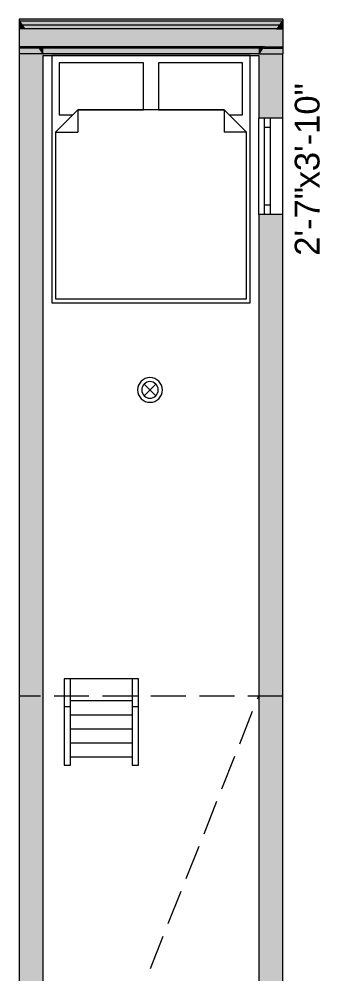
# Model space of a CAD drawing. Header units: millimetres. Extents: x -439715 to -404390, y 28946 to 67850.
# Drawn here: x -424908 to -422480, y 33218 to 40941 of the extents above; entities that cross this region are included whole.
import ezdxf
from ezdxf.enums import TextEntityAlignment as Align

# ---------------------------------------------------------------- set-up
doc = ezdxf.new("R2010")
doc.units = ezdxf.units.MM
doc.header["$MEASUREMENT"] = 0
doc.linetypes.add('Hidden Line', pattern=[391.222223, 282.222223, -109])
for name, color, linetype in [('1.VÄLISSEINAD', 7, 'Continuous'), ('2.SISUSTUS', 7, 'Continuous'), ('ARCHICAD Window Markers', 7, 'Continuous'), ('ARCHICAD Windows', 7, 'Continuous'), ('Interior - Furniture', 7, 'Continuous')]:
    doc.layers.add(name, color=color, linetype=linetype)
for name, color, linetype, lineweight in [('1.VÄLISSEINAD_Pen_No__1', 7, 'Continuous', 13), ('1.VÄLISSEINAD_Pen_No__19', 255, 'Continuous', 0), ('2.SISUSTUS_Pen_No__101', 252, 'Continuous', 13), ('2D Drafting - General_Pen_No__1', 7, 'Continuous', 13), ('ARCHICAD Window Markers_Pen_No__1', 7, 'Continuous', 13), ('ARCHICAD Windows_Pen_No__19', 255, 'Continuous', 0), ('Interior - Furniture _Pen_No__2', 8, 'Continuous', 15)]:
    doc.layers.add(name, color=color, linetype=linetype, lineweight=lineweight)
for name, color, linetype, lineweight, true_color in [('1.VÄLISSEINAD_Pen_No__107', 7, 'Continuous', 13, 0xaaaaaa), ('1.VÄLISSEINAD_Pen_No__61', 7, 'Continuous', 20, 0x6a6a6a), ('ARCHICAD Windows_Pen_No__23', 7, 'Continuous', 20, 0xff6600), ('ARCHICAD Windows_Pen_No__3', 7, 'Continuous', 18, 0xff6600), ('Interior - Furniture _Pen_No__81', 7, 'Continuous', 20, 0x6a6a6a)]:
    doc.layers.add(name, color=color, linetype=linetype, lineweight=lineweight, true_color=true_color)
doc.styles.add('GENERATED_STYLE_1', font='arial.ttf')

# ---------------------------------------------------------------- blocks, each defined once
blk = doc.blocks.new('Ship Ladder 21')
at = {"layer": 'Interior - Furniture _Pen_No__81', "color": 251, "linetype": 'Continuous', "lineweight": 20, "true_color": 0x6a6a6a}
for p, q in [((471.4, 300), (0, 300)), ((0, 300), (0, 249.2)), ((0, 249.2), (471.4, 249.2)), ((66.7, 249.2), (66.7, -249.2)), ((180.6, 249.2), (180.6, -249.2)), ((294.5, 249.2), (294.5, -249.2)), ((408.3, 249.2), (408.3, -249.2)), ((471.4, 249.2), (471.4, 300)), ((700, 300), (471.4, 300)), ((471.4, 249.2), (700, 249.2)), ((522.2, 249.2), (522.2, -249.2)), ((700, 249.2), (700, 300)), ((700, -249.2), (700, 249.2)), ((0, -249.2), (0, -300)), ((471.4, -249.2), (0, -249.2)), ((0, -300), (471.4, -300)), ((471.4, -300), (471.4, -249.2)), ((700, -249.2), (471.4, -249.2)), ((471.4, -300), (700, -300)), ((700, -300), (700, -249.2))]:
    blk.add_line(p, q, dxfattribs=at)
blk = doc.blocks.new('Wall_53', base_point=(-424907.8, 40940.9))
at = {"layer": '1.VÄLISSEINAD_Pen_No__107', "linetype": 'Continuous', "lineweight": 13, "true_color": 0xaaaaaa}
for points in [[(-424907.8, 40922.9), (-424895.9, 40922.9), (-424907.8, 40940.9)], [(-424876, 40892.9), (-424895.9, 40922.9), (-424907.8, 40922.9), (-424907.8, 40892.9)], [(-424856.1, 40862.9), (-424876, 40892.9), (-424907.8, 40892.9), (-424907.8, 40862.9)], [(-424759.9, 40717.9), (-424856.1, 40862.9), (-424907.8, 40862.9), (-424907.8, 40717.9)], [(-424751.9, 40705.9), (-424759.9, 40717.9), (-424907.8, 40717.9), (-424907.8, 40705.9)], [(-424722.1, 40660.9), (-424751.9, 40705.9), (-424907.8, 40705.9), (-424907.8, 40660.9)]]:
    blk.add_hatch(color=253, dxfattribs=at).paths.add_polyline_path(points)
at = {"layer": '1.VÄLISSEINAD_Pen_No__61', "linetype": 'Continuous', "lineweight": 20, "true_color": 0x6a6a6a}
for points in [[(-424907.8, 40660.9), (-424907.8, 40646.9), (-424712.8, 40646.9), (-424722.1, 40660.9)], [(-424712.8, 31078.9), (-424712.8, 40646.9), (-424907.8, 40646.9), (-424907.8, 31078.9)]]:
    blk.add_hatch(color=251, dxfattribs=at).paths.add_polyline_path(points)
at = {"layer": '1.VÄLISSEINAD_Pen_No__1', "color": 7, "linetype": 'Continuous', "lineweight": 13}
for p, q in [((-424895.9, 40922.9), (-424907.8, 40922.9)), ((-424876, 40892.9), (-424907.8, 40892.9)), ((-424856.1, 40862.9), (-424907.8, 40862.9)), ((-424759.9, 40717.9), (-424907.8, 40717.9)), ((-424751.9, 40705.9), (-424907.8, 40705.9)), ((-424722.1, 40660.9), (-424907.8, 40660.9))]:
    blk.add_line(p, q, dxfattribs=at)
at = {"layer": '1.VÄLISSEINAD_Pen_No__1', "color": 7, "linetype": 'Continuous', "lineweight": 13, "flags": 128}
for points in [[(-424907.8, 40940.9), (-424907.8, 40922.9)], [(-424907.8, 40922.9), (-424907.8, 40892.9)], [(-424907.8, 40892.9), (-424907.8, 40862.9)], [(-424907.8, 40862.9), (-424907.8, 40717.9)], [(-424907.8, 40717.9), (-424907.8, 40705.9)], [(-424907.8, 40705.9), (-424907.8, 40660.9)]]:
    blk.add_lwpolyline(points, dxfattribs=at)
at = {"layer": '1.VÄLISSEINAD_Pen_No__19', "color": 255, "linetype": 'Continuous', "lineweight": 0, "flags": 128}
for points in [[(-424907.8, 40660.9), (-424907.8, 31064.9)], [(-424712.8, 31078.9), (-424712.8, 40646.9)]]:
    blk.add_lwpolyline(points, dxfattribs=at)
blk = doc.blocks.new('Window 21_7')
at = {"layer": 'ARCHICAD Windows_Pen_No__19', "color": 255, "linetype": 'Continuous', "lineweight": 0}
for p, q in [((-390, 100), (-390, 0)), ((390, 100), (390, 0)), ((-390, 0), (-390, -50)), ((-390, 0), (-390, -50)), ((390, 0), (390, -50)), ((390, 0), (390, -50)), ((-390, -50), (-390, -95)), ((390, -50), (390, -95))]:
    blk.add_line(p, q, dxfattribs=at)
at = {"layer": 'ARCHICAD Windows_Pen_No__23', "color": 30, "linetype": 'Continuous', "lineweight": 20, "true_color": 0xff6600}
for p, q in [((-390, 0), (-315, 0)), ((-315, 0), (-315, -50)), ((315, -50), (315, 0)), ((315, 0), (390, 0)), ((-315, -50), (-390, -50)), ((390, -50), (315, -50))]:
    blk.add_line(p, q, dxfattribs=at)
at = {"layer": 'ARCHICAD Windows_Pen_No__3', "color": 30, "linetype": 'Continuous', "lineweight": 18, "true_color": 0xff6600}
for p, q in [((-390, 100), (390, 100)), ((-315, 0), (315, 0)), ((315, -50), (-315, -50)), ((-390, -95), (390, -95))]:
    blk.add_line(p, q, dxfattribs=at)
blk = doc.blocks.new('Window Stamp 21')
at = {"layer": 'ARCHICAD Window Markers_Pen_No__1', "color": 7, "lineweight": 13, "style": 'GENERATED_STYLE_1'}
for tag, p in [('DUMMY_261', (123.7, -770.5)), ('DUMMY_260', (668.7, -770.5))]:
    blk.add_attdef(tag, text='', height=200, rotation=180, dxfattribs=at).set_placement(p, align=Align.TOP_LEFT)
blk = doc.blocks.new('Wall_54', base_point=(-422778.8, 30784.9))
at = {"layer": '1.VÄLISSEINAD_Pen_No__107', "linetype": 'Continuous', "lineweight": 13, "true_color": 0xaaaaaa}
for points in [[(-422790.8, 40922.9), (-422778.8, 40922.9), (-422778.8, 40940.9)], [(-422830.5, 40862.9), (-422926.7, 40717.9), (-422778.8, 40717.9), (-422778.8, 40862.9)], [(-422810.6, 40892.9), (-422830.5, 40862.9), (-422778.8, 40862.9), (-422778.8, 40892.9)], [(-422790.8, 40922.9), (-422810.6, 40892.9), (-422778.8, 40892.9), (-422778.8, 40922.9)], [(-422934.7, 40705.9), (-422964.5, 40660.9), (-422778.8, 40660.9), (-422778.8, 40705.9)], [(-422926.7, 40717.9), (-422934.7, 40705.9), (-422778.8, 40705.9), (-422778.8, 40717.9)]]:
    blk.add_hatch(color=253, dxfattribs=at).paths.add_polyline_path(points)
at = {"layer": '1.VÄLISSEINAD_Pen_No__61', "linetype": 'Continuous', "lineweight": 20, "true_color": 0x6a6a6a}
for points in [[(-422973.8, 40646.9), (-422778.8, 40646.9), (-422778.8, 40660.9), (-422964.5, 40660.9)], [(-422973.8, 40646.9), (-422973.8, 40140.9), (-422778.8, 40140.9), (-422778.8, 40646.9)], [(-422973.8, 31078.9), (-422778.8, 31078.9), (-422778.8, 39360.9), (-422973.8, 39360.9)]]:
    blk.add_hatch(color=251, dxfattribs=at).paths.add_polyline_path(points)
at = {"layer": '1.VÄLISSEINAD_Pen_No__1', "color": 7, "linetype": 'Continuous', "lineweight": 13}
for p, q in [((-422830.5, 40862.9), (-422778.8, 40862.9)), ((-422810.6, 40892.9), (-422778.8, 40892.9)), ((-422790.8, 40922.9), (-422778.8, 40922.9)), ((-422934.7, 40705.9), (-422778.8, 40705.9)), ((-422926.7, 40717.9), (-422778.8, 40717.9)), ((-422964.5, 40660.9), (-422778.8, 40660.9))]:
    blk.add_line(p, q, dxfattribs=at)
at = {"layer": '1.VÄLISSEINAD_Pen_No__1', "color": 7, "linetype": 'Continuous', "lineweight": 13, "flags": 128}
for points in [[(-422778.8, 40940.9), (-422778.8, 40922.9)], [(-422778.8, 40922.9), (-422778.8, 40892.9)], [(-422778.8, 40892.9), (-422778.8, 40862.9)], [(-422778.8, 40862.9), (-422778.8, 40717.9)], [(-422778.8, 40717.9), (-422778.8, 40705.9)], [(-422778.8, 40705.9), (-422778.8, 40660.9)]]:
    blk.add_lwpolyline(points, dxfattribs=at)
at = {"layer": '1.VÄLISSEINAD_Pen_No__19', "color": 255, "linetype": 'Continuous', "lineweight": 0}
for p, q in [((-422928.8, 40140.9), (-422973.8, 40140.9)), ((-422878.8, 40140.9), (-422928.8, 40140.9)), ((-422778.8, 40140.9), (-422878.8, 40140.9)), ((-422928.8, 39360.9), (-422973.8, 39360.9)), ((-422878.8, 39360.9), (-422928.8, 39360.9)), ((-422778.8, 39360.9), (-422878.8, 39360.9))]:
    blk.add_line(p, q, dxfattribs=at)
at = {"layer": '1.VÄLISSEINAD_Pen_No__19', "color": 255, "linetype": 'Continuous', "lineweight": 0, "flags": 128}
for points in [[(-422973.8, 40646.9), (-422973.8, 40140.9)], [(-422778.8, 40140.9), (-422778.8, 40660.9)], [(-422973.8, 39360.9), (-422973.8, 31078.9)], [(-422778.8, 31064.9), (-422778.8, 39360.9)]]:
    blk.add_lwpolyline(points, dxfattribs=at)
at = {"layer": 'ARCHICAD Window Markers', "color": 161, "lineweight": 25, "true_color": 0x40a5ff}
ref = blk.add_blockref('Window Stamp 21', (-422973.8, 39750.9), dxfattribs=dict(at, rotation=90))
ref.add_attrib('AC_TextStyle_3', 'x3\'-10"', dxfattribs={"layer": 'ARCHICAD Window Markers_Pen_No__1', "color": 7, "lineweight": 13, "height": 200, "rotation": 90, "style": 'GENERATED_STYLE_1'}).set_placement((-422682.5, 39571.4), align=Align.TOP_LEFT)
ref.add_attrib('DUMMY_260', '2\'-7"', dxfattribs={"layer": 'ARCHICAD Window Markers_Pen_No__1', "color": 7, "lineweight": 13, "height": 200, "rotation": 90, "style": 'GENERATED_STYLE_1'}).set_placement((-422682.5, 39026.5), align=Align.TOP_LEFT)
at = {"layer": 'ARCHICAD Windows', "color": 21, "linetype": 'Continuous', "lineweight": 18, "true_color": 0xff9955, "xscale": -1, "zscale": 1000, "rotation": 270}
blk.add_blockref('Window 21_7', (-422878.8, 39750.9), dxfattribs=at)
blk = doc.blocks.new('Wall_55', base_point=(-422778.8, 40940.9))
at = {"layer": '1.VÄLISSEINAD_Pen_No__107', "linetype": 'Continuous', "lineweight": 13, "true_color": 0xaaaaaa}
for points in [[(-422778.8, 40940.9), (-424907.8, 40940.9), (-424895.9, 40922.9), (-422790.8, 40922.9)], [(-422790.8, 40922.9), (-424895.9, 40922.9), (-424876, 40892.9), (-422810.6, 40892.9)], [(-422810.6, 40892.9), (-424876, 40892.9), (-424856.1, 40862.9), (-422830.5, 40862.9)], [(-422830.5, 40862.9), (-424856.1, 40862.9), (-424759.9, 40717.9), (-422926.7, 40717.9)], [(-422926.7, 40717.9), (-424759.9, 40717.9), (-424751.9, 40705.9), (-422934.7, 40705.9)], [(-424712.8, 40660.9), (-422973.8, 40660.9), (-422973.8, 40705.9), (-424712.8, 40705.9)], [(-424712.8, 40646.9), (-422973.8, 40646.9), (-422973.8, 40660.9), (-424712.8, 40660.9)]]:
    blk.add_hatch(color=253, dxfattribs=at).paths.add_polyline_path(points)
at = {"layer": '1.VÄLISSEINAD_Pen_No__61', "linetype": 'Continuous', "lineweight": 20, "true_color": 0x6a6a6a}
for points in [[(-424712.8, 40705.9), (-424751.9, 40705.9), (-424722.1, 40660.9), (-424712.8, 40660.9)], [(-422973.8, 40660.9), (-422964.5, 40660.9), (-422934.7, 40705.9), (-422973.8, 40705.9)], [(-424722.1, 40660.9), (-424712.8, 40646.9), (-424712.8, 40660.9)], [(-422973.8, 40646.9), (-422964.5, 40660.9), (-422973.8, 40660.9)]]:
    blk.add_hatch(color=251, dxfattribs=at).paths.add_polyline_path(points)
at = {"layer": '1.VÄLISSEINAD_Pen_No__1', "color": 7, "linetype": 'Continuous', "lineweight": 13}
for p, q in [((-422790.8, 40922.9), (-424895.9, 40922.9)), ((-422810.6, 40892.9), (-424876, 40892.9)), ((-422830.5, 40862.9), (-424856.1, 40862.9)), ((-422926.7, 40717.9), (-424759.9, 40717.9)), ((-424712.8, 40705.9), (-424751.9, 40705.9)), ((-422973.8, 40705.9), (-424712.8, 40705.9)), ((-422934.7, 40705.9), (-422973.8, 40705.9)), ((-424712.8, 40660.9), (-424722.1, 40660.9)), ((-422973.8, 40660.9), (-424712.8, 40660.9)), ((-422964.5, 40660.9), (-422973.8, 40660.9))]:
    blk.add_line(p, q, dxfattribs=at)
at = {"layer": '1.VÄLISSEINAD_Pen_No__1', "color": 7, "linetype": 'Continuous', "lineweight": 13, "flags": 128}
for points in [[(-422778.8, 40940.9), (-424907.8, 40940.9)], [(-424712.8, 40646.9), (-422973.8, 40646.9)]]:
    blk.add_lwpolyline(points, dxfattribs=at)
blk = doc.blocks.new('Bed Double 21')
at = {"layer": '2.SISUSTUS_Pen_No__101', "color": 252, "linetype": 'Continuous', "lineweight": 13}
for p, q in [((1600, 2000), (0, 2000)), ((0, 2000), (0, 0)), ((740, 1940), (60, 1940)), ((60, 1940), (60, 1520)), ((740, 1560), (740, 1940)), ((1540, 1940), (860, 1940)), ((860, 1940), (860, 1560)), ((1540, 1520), (1540, 1940)), ((1600, 0), (1600, 2000)), ((210, 1560), (30, 1380)), ((170, 1520), (210, 1560)), ((210, 1560), (740, 1560)), ((800, 1560), (210, 1560)), ((210, 1560), (210, 1380)), ((1390, 1560), (800, 1560)), ((860, 1560), (1390, 1560)), ((1390, 1560), (1430, 1520)), ((1570, 1380), (1390, 1560)), ((1390, 1560), (1390, 1380)), ((60, 1520), (170, 1520)), ((1430, 1520), (1540, 1520)), ((30, 1380), (30, 30)), ((30, 1380), (210, 1380)), ((1570, 1380), (1390, 1380)), ((1570, 30), (1570, 1380)), ((0, 0), (1600, 0)), ((30, 30), (800, 30)), ((800, 30), (1570, 30))]:
    blk.add_line(p, q, dxfattribs=at)
blk = doc.blocks.new('Push Button with Indicator Lamp 21')
at = {"layer": 'Interior - Furniture _Pen_No__2', "color": 8, "linetype": 'Continuous', "lineweight": 15}
for p, q in [((-47.4, -47.4), (47.4, 47.4)), ((47.4, -47.4), (-47.4, 47.4))]:
    blk.add_line(p, q, dxfattribs=at)
for radius in [100, 67]:
    blk.add_circle((0, 0), radius, dxfattribs=at)

msp = doc.modelspace()

# ---------------------------------------------------------------- linework, layer by layer
at = {"layer": '2D Drafting - General_Pen_No__1', "color": 7, "linetype": 'Hidden Line', "lineweight": 13}
for p, q in [((-422778.8, 35464.9), (-424907.8, 35464.9)), ((-424712.8, 31078.9), (-422973.8, 35464.9))]:
    msp.add_line(p, q, dxfattribs=at)

# ---------------------------------------------------------------- block references
at = {"layer": '1.VÄLISSEINAD', "color": 255, "lineweight": 0}
for name, p in [('Wall_53', (-424907.8, 40940.9)), ('Wall_54', (-422778.8, 30784.9))]:
    msp.add_blockref(name, p, dxfattribs=at)
at = {"layer": '1.VÄLISSEINAD', "color": 7, "lineweight": 35}
msp.add_blockref('Wall_55', (-422778.8, 40940.9), dxfattribs=at)
at = {"layer": '2.SISUSTUS', "color": 104, "linetype": 'Continuous', "lineweight": 20, "true_color": 0x029e21, "zscale": 1000}
msp.add_blockref('Bed Double 21', (-424643.3, 38646.9), dxfattribs=at)
at = {"layer": 'Interior - Furniture', "color": 104, "linetype": 'Continuous', "lineweight": 20, "true_color": 0x029e21, "xscale": -1, "zscale": 1000, "rotation": 90}
msp.add_blockref('Push Button with Indicator Lamp 21', (-423851.3, 37941.3), dxfattribs=at)
at = {"layer": 'Interior - Furniture', "color": 104, "linetype": 'Continuous', "lineweight": 20, "true_color": 0x029e21, "zscale": 1000, "rotation": 90}
msp.add_blockref('Ship Ladder 21', (-424243.3, 34905.9), dxfattribs=at)

doc.saveas('drawing.dxf')
